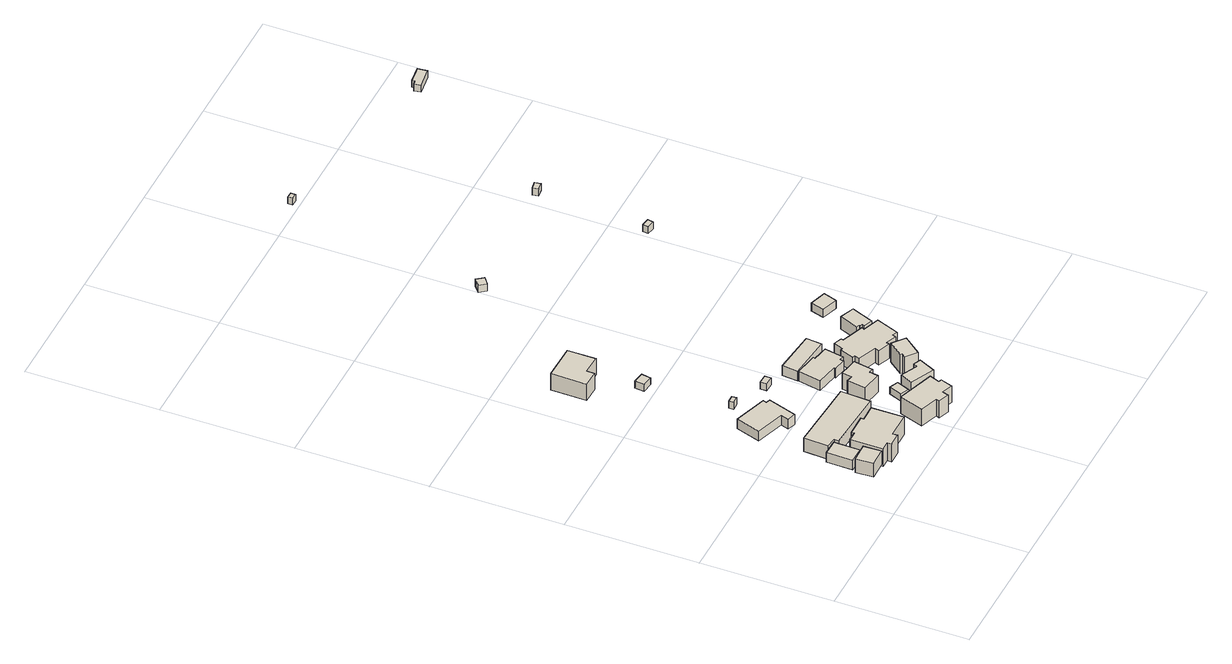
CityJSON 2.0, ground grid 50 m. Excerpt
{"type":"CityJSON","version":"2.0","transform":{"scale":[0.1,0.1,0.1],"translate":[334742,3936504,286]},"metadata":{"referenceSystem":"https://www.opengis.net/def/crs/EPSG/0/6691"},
"CityObjects":{
"building1":{"type":"Building","attributes":{"usage":"411","measuredHeight":7.4,"storeysAboveGround":1,"BuildingIDAttribute.prefecture":"14","BuildingIDAttribute.city":"14151","BuildingDetailAttribute.totalFloorArea":38.6,"BuildingDetailAttribute.buildingFootprintArea":38.6,"BuildingDetailAttribute.buildingStructureType":"601","BuildingDetailAttribute.buildingStructureOrgType":"1","BuildingDetailAttribute.orgUsage":"10","BuildingDetailAttribute.surveyYear":2015,"BuildingLandSlideRiskAttribute.description":"1","BuildingLandSlideRiskAttribute.areaType":"1"},"geometry":[{"type":"Solid","lod":"1","boundaries":[[[[0,1,2,3]],[[2,4,5,3]],[[1,6,4,2]],[[0,7,6,1]],[[3,5,7,0]],[[4,6,7,5]]]]}]},
"building2":{"type":"Building","attributes":{"usage":"411","measuredHeight":4.8,"storeysAboveGround":1,"BuildingIDAttribute.prefecture":"14","BuildingIDAttribute.city":"14151","BuildingDetailAttribute.totalFloorArea":47.26,"BuildingDetailAttribute.buildingFootprintArea":47.26,"BuildingDetailAttribute.buildingStructureType":"601","BuildingDetailAttribute.buildingStructureOrgType":"1","BuildingDetailAttribute.orgUsage":"10","BuildingDetailAttribute.surveyYear":2015,"BuildingLandSlideRiskAttribute.description":"1","BuildingLandSlideRiskAttribute.areaType":"1"},"geometry":[{"type":"Solid","lod":"1","boundaries":[[[[8,9,10,11]],[[10,12,13,11]],[[9,14,12,10]],[[8,15,14,9]],[[11,13,15,8]],[[12,14,15,13]]]]}]},
"building3":{"type":"Building","attributes":{"usage":"411","measuredHeight":10.6,"storeysAboveGround":1,"BuildingIDAttribute.prefecture":"14","BuildingIDAttribute.city":"14151","BuildingDetailAttribute.totalFloorArea":193.45,"BuildingDetailAttribute.buildingFootprintArea":193.45,"BuildingDetailAttribute.buildingStructureType":"601","BuildingDetailAttribute.buildingStructureOrgType":"1","BuildingDetailAttribute.orgUsage":"10","BuildingDetailAttribute.surveyYear":2015,"BuildingLandSlideRiskAttribute.description":"1","BuildingLandSlideRiskAttribute.areaType":"1"},"geometry":[{"type":"Solid","lod":"1","boundaries":[[[[16,17,18,19,20,21,22,23,24,25,26,27]],[[26,28,29,27]],[[25,30,28,26]],[[24,31,30,25]],[[23,32,31,24]],[[22,33,32,23]],[[21,34,33,22]],[[20,35,34,21]],[[19,36,35,20]],[[18,37,36,19]],[[17,38,37,18]],[[16,39,38,17]],[[27,29,39,16]],[[28,30,31,32,33,34,35,36,37,38,39,29]]]]}]},
"building4":{"type":"Building","attributes":{"usage":"411","measuredHeight":5.7,"storeysAboveGround":1,"BuildingIDAttribute.prefecture":"14","BuildingIDAttribute.city":"14151","BuildingDetailAttribute.totalFloorArea":123.12,"BuildingDetailAttribute.buildingFootprintArea":123.12,"BuildingDetailAttribute.buildingStructureType":"601","BuildingDetailAttribute.buildingStructureOrgType":"1","BuildingDetailAttribute.orgUsage":"10","BuildingDetailAttribute.surveyYear":2015,"BuildingLandSlideRiskAttribute.description":"1","BuildingLandSlideRiskAttribute.areaType":"1"},"geometry":[{"type":"Solid","lod":"1","boundaries":[[[[40,41,42,43,44,45,46,47]],[[46,48,49,47]],[[45,50,48,46]],[[44,51,50,45]],[[43,52,51,44]],[[42,53,52,43]],[[41,54,53,42]],[[40,55,54,41]],[[47,49,55,40]],[[48,50,51,52,53,54,55,49]]]]}]},
"building5":{"type":"Building","attributes":{"usage":"441","measuredHeight":6.7,"storeysAboveGround":1,"BuildingIDAttribute.prefecture":"14","BuildingIDAttribute.city":"14151","BuildingDetailAttribute.totalFloorArea":255.24,"BuildingDetailAttribute.buildingFootprintArea":255.24,"BuildingDetailAttribute.buildingStructureType":"601","BuildingDetailAttribute.buildingStructureOrgType":"1","BuildingDetailAttribute.orgUsage":"180","BuildingDetailAttribute.surveyYear":2015,"BuildingLandSlideRiskAttribute.description":"1","BuildingLandSlideRiskAttribute.areaType":"1"},"geometry":[{"type":"Solid","lod":"1","boundaries":[[[[56,57,58,59,60,61]],[[60,62,63,61]],[[59,64,62,60]],[[58,65,64,59]],[[57,66,65,58]],[[56,67,66,57]],[[61,63,67,56]],[[62,64,65,66,67,63]]]]}]},
"building6":{"type":"Building","attributes":{"BuildingIDAttribute.prefecture":"14","BuildingIDAttribute.city":"14151","BuildingDetailAttribute.surveyYear":2015,"BuildingLandSlideRiskAttribute.description":"1","BuildingLandSlideRiskAttribute.areaType":"1"},"geometry":[{"type":"Solid","lod":"1","boundaries":[[[[68,69,70,71]],[[70,72,73,71]],[[69,74,72,70]],[[68,75,74,69]],[[71,73,75,68]],[[72,74,75,73]]]]}]},
"building7":{"type":"Building","attributes":{"BuildingIDAttribute.prefecture":"14","BuildingIDAttribute.city":"14151","BuildingDetailAttribute.surveyYear":2015,"BuildingLandSlideRiskAttribute.description":"1","BuildingLandSlideRiskAttribute.areaType":"1"},"geometry":[{"type":"Solid","lod":"1","boundaries":[[[[76,77,78,79]],[[78,80,81,79]],[[77,82,80,78]],[[76,83,82,77]],[[79,81,83,76]],[[80,82,83,81]]]]}]},
"building8":{"type":"Building","attributes":{"usage":"411","measuredHeight":8.5,"storeysAboveGround":2,"BuildingIDAttribute.prefecture":"14","BuildingIDAttribute.city":"14151","BuildingDetailAttribute.totalFloorArea":272.71,"BuildingDetailAttribute.buildingFootprintArea":136.35,"BuildingDetailAttribute.buildingStructureType":"601","BuildingDetailAttribute.buildingStructureOrgType":"1","BuildingDetailAttribute.orgUsage":"10","BuildingDetailAttribute.surveyYear":2015,"BuildingLandSlideRiskAttribute.description":"1","BuildingLandSlideRiskAttribute.areaType":"1"},"geometry":[{"type":"Solid","lod":"1","boundaries":[[[[84,85,86,87,88,89]],[[88,90,91,89]],[[87,92,90,88]],[[86,93,92,87]],[[85,94,93,86]],[[84,95,94,85]],[[89,91,95,84]],[[90,92,93,94,95,91]]]]}]},
"building9":{"type":"Building","attributes":{"usage":"411","measuredHeight":8.8,"storeysAboveGround":2,"BuildingIDAttribute.prefecture":"14","BuildingIDAttribute.city":"14151","BuildingDetailAttribute.totalFloorArea":257.53,"BuildingDetailAttribute.buildingFootprintArea":128.76,"BuildingDetailAttribute.buildingStructureType":"601","BuildingDetailAttribute.buildingStructureOrgType":"1","BuildingDetailAttribute.orgUsage":"10","BuildingDetailAttribute.surveyYear":2015,"BuildingLandSlideRiskAttribute.description":"1","BuildingLandSlideRiskAttribute.areaType":"1"},"geometry":[{"type":"Solid","lod":"1","boundaries":[[[[96,97,98,99,100,101,102,103,104,105]],[[104,106,107,105]],[[103,108,106,104]],[[102,109,108,103]],[[101,110,109,102]],[[100,111,110,101]],[[99,112,111,100]],[[98,113,112,99]],[[97,114,113,98]],[[96,115,114,97]],[[105,107,115,96]],[[106,108,109,110,111,112,113,114,115,107]]]]}]},
"building10":{"type":"Building","attributes":{"BuildingIDAttribute.prefecture":"14","BuildingIDAttribute.city":"14151","BuildingDetailAttribute.surveyYear":2015,"BuildingLandSlideRiskAttribute.description":"1","BuildingLandSlideRiskAttribute.areaType":"1"},"geometry":[{"type":"Solid","lod":"1","boundaries":[[[[116,117,118,119]],[[118,120,121,119]],[[117,122,120,118]],[[116,123,122,117]],[[119,121,123,116]],[[120,122,123,121]]]]}]},
"building11":{"type":"Building","attributes":{"usage":"451","measuredHeight":3.8,"storeysAboveGround":1,"BuildingIDAttribute.prefecture":"14","BuildingIDAttribute.city":"14151","BuildingDetailAttribute.totalFloorArea":15.07,"BuildingDetailAttribute.buildingFootprintArea":15.07,"BuildingDetailAttribute.buildingStructureType":"601","BuildingDetailAttribute.buildingStructureOrgType":"1","BuildingDetailAttribute.orgUsage":"200","BuildingDetailAttribute.surveyYear":2015,"BuildingLandSlideRiskAttribute.description":"1","BuildingLandSlideRiskAttribute.areaType":"1"},"geometry":[{"type":"Solid","lod":"1","boundaries":[[[[124,125,126,127]],[[126,128,129,127]],[[125,130,128,126]],[[124,131,130,125]],[[127,129,131,124]],[[128,130,131,129]]]]}]},
"building12":{"type":"Building","attributes":{"usage":"411","measuredHeight":8.2,"storeysAboveGround":2,"BuildingIDAttribute.prefecture":"14","BuildingIDAttribute.city":"14151","BuildingDetailAttribute.totalFloorArea":127.77,"BuildingDetailAttribute.buildingFootprintArea":63.89,"BuildingDetailAttribute.buildingStructureType":"601","BuildingDetailAttribute.buildingStructureOrgType":"1","BuildingDetailAttribute.orgUsage":"10","BuildingDetailAttribute.surveyYear":2015,"BuildingLandSlideRiskAttribute.description":"1","BuildingLandSlideRiskAttribute.areaType":"1"},"geometry":[{"type":"Solid","lod":"1","boundaries":[[[[132,133,134,135,136,137,138,139]],[[138,140,141,139]],[[137,142,140,138]],[[136,143,142,137]],[[135,144,143,136]],[[134,145,144,135]],[[133,146,145,134]],[[132,147,146,133]],[[139,141,147,132]],[[140,142,143,144,145,146,147,141]]]]}]},
"building13":{"type":"Building","attributes":{"usage":"411","measuredHeight":5.5,"storeysAboveGround":1,"BuildingIDAttribute.prefecture":"14","BuildingIDAttribute.city":"14151","BuildingDetailAttribute.totalFloorArea":104.27,"BuildingDetailAttribute.buildingFootprintArea":104.27,"BuildingDetailAttribute.buildingStructureType":"601","BuildingDetailAttribute.buildingStructureOrgType":"1","BuildingDetailAttribute.orgUsage":"10","BuildingDetailAttribute.surveyYear":2015,"BuildingLandSlideRiskAttribute.description":"1","BuildingLandSlideRiskAttribute.areaType":"1"},"geometry":[{"type":"Solid","lod":"1","boundaries":[[[[148,149,150,151,152,153,154,155,156,157]],[[156,158,159,157]],[[155,160,158,156]],[[154,161,160,155]],[[153,162,161,154]],[[152,163,162,153]],[[151,164,163,152]],[[150,165,164,151]],[[149,166,165,150]],[[148,167,166,149]],[[157,159,167,148]],[[158,160,161,162,163,164,165,166,167,159]]]]}]},
"building14":{"type":"Building","attributes":{"usage":"451","measuredHeight":10.5,"storeysAboveGround":1,"BuildingIDAttribute.prefecture":"14","BuildingIDAttribute.city":"14151","BuildingDetailAttribute.totalFloorArea":45.48,"BuildingDetailAttribute.buildingFootprintArea":45.48,"BuildingDetailAttribute.buildingStructureType":"601","BuildingDetailAttribute.buildingStructureOrgType":"1","BuildingDetailAttribute.orgUsage":"200","BuildingDetailAttribute.surveyYear":2015,"BuildingLandSlideRiskAttribute.description":"1","BuildingLandSlideRiskAttribute.areaType":"1"},"geometry":[{"type":"Solid","lod":"1","boundaries":[[[[168,169,170,171,172,173]],[[172,174,175,173]],[[171,176,174,172]],[[170,177,176,171]],[[169,178,177,170]],[[168,179,178,169]],[[173,175,179,168]],[[174,176,177,178,179,175]]]]}]},
"building15":{"type":"Building","attributes":{"usage":"411","measuredHeight":5.2,"storeysAboveGround":1,"BuildingIDAttribute.prefecture":"14","BuildingIDAttribute.city":"14151","BuildingDetailAttribute.totalFloorArea":79.05,"BuildingDetailAttribute.buildingFootprintArea":79.05,"BuildingDetailAttribute.buildingStructureType":"601","BuildingDetailAttribute.buildingStructureOrgType":"1","BuildingDetailAttribute.orgUsage":"10","BuildingDetailAttribute.surveyYear":2015,"BuildingLandSlideRiskAttribute.description":"1","BuildingLandSlideRiskAttribute.areaType":"1"},"geometry":[{"type":"Solid","lod":"1","boundaries":[[[[180,181,182,183]],[[182,184,185,183]],[[181,186,184,182]],[[180,187,186,181]],[[183,185,187,180]],[[184,186,187,185]]]]}]},
"building16":{"type":"Building","attributes":{"usage":"411","measuredHeight":9.2,"storeysAboveGround":1,"BuildingIDAttribute.prefecture":"14","BuildingIDAttribute.city":"14151","BuildingDetailAttribute.totalFloorArea":34.16,"BuildingDetailAttribute.buildingFootprintArea":34.16,"BuildingDetailAttribute.buildingStructureType":"601","BuildingDetailAttribute.buildingStructureOrgType":"1","BuildingDetailAttribute.orgUsage":"10","BuildingDetailAttribute.surveyYear":2015,"BuildingLandSlideRiskAttribute.description":"1","BuildingLandSlideRiskAttribute.areaType":"1"},"geometry":[{"type":"Solid","lod":"1","boundaries":[[[[188,189,190,191,192,193]],[[192,194,195,193]],[[191,196,194,192]],[[190,197,196,191]],[[189,198,197,190]],[[188,199,198,189]],[[193,195,199,188]],[[194,196,197,198,199,195]]]]}]},
"building17":{"type":"Building","attributes":{"usage":"411","measuredHeight":8.5,"storeysAboveGround":2,"BuildingIDAttribute.prefecture":"14","BuildingIDAttribute.city":"14151","BuildingDetailAttribute.totalFloorArea":307.25,"BuildingDetailAttribute.buildingFootprintArea":153.62,"BuildingDetailAttribute.buildingStructureType":"601","BuildingDetailAttribute.buildingStructureOrgType":"1","BuildingDetailAttribute.orgUsage":"10","BuildingDetailAttribute.surveyYear":2015,"BuildingLandSlideRiskAttribute.description":"1","BuildingLandSlideRiskAttribute.areaType":"1"},"geometry":[{"type":"Solid","lod":"1","boundaries":[[[[200,201,202,203,204,205,206,207,208,209,210,211,212,213,214,215,216,217]],[[216,218,219,217]],[[215,220,218,216]],[[214,221,220,215]],[[213,222,221,214]],[[212,223,222,213]],[[211,224,223,212]],[[210,225,224,211]],[[209,226,225,210]],[[208,227,226,209]],[[207,228,227,208]],[[206,229,228,207]],[[205,230,229,206]],[[204,231,230,205]],[[203,232,231,204]],[[202,233,232,203]],[[201,234,233,202]],[[200,235,234,201]],[[217,219,235,200]],[[218,220,221,222,223,224,225,226,227,228,229,230,231,232,233,234,235,219]]]]}]},
"building18":{"type":"Building","attributes":{"usage":"411","measuredHeight":6.4,"storeysAboveGround":2,"BuildingIDAttribute.prefecture":"14","BuildingIDAttribute.city":"14151","BuildingDetailAttribute.totalFloorArea":70.6,"BuildingDetailAttribute.buildingFootprintArea":35.3,"BuildingDetailAttribute.buildingStructureType":"601","BuildingDetailAttribute.buildingStructureOrgType":"1","BuildingDetailAttribute.orgUsage":"10","BuildingDetailAttribute.surveyYear":2015,"BuildingLandSlideRiskAttribute.description":"1","BuildingLandSlideRiskAttribute.areaType":"1"},"geometry":[{"type":"Solid","lod":"1","boundaries":[[[[236,237,238,239,240,241,242,243]],[[242,244,245,243]],[[241,246,244,242]],[[240,247,246,241]],[[239,248,247,240]],[[238,249,248,239]],[[237,250,249,238]],[[236,251,250,237]],[[243,245,251,236]],[[244,246,247,248,249,250,251,245]]]]}]},
"building19":{"type":"Building","attributes":{"usage":"411","measuredHeight":3.8,"storeysAboveGround":1,"BuildingIDAttribute.prefecture":"14","BuildingIDAttribute.city":"14151","BuildingDetailAttribute.totalFloorArea":31.39,"BuildingDetailAttribute.buildingFootprintArea":31.39,"BuildingDetailAttribute.buildingStructureType":"601","BuildingDetailAttribute.buildingStructureOrgType":"1","BuildingDetailAttribute.orgUsage":"10","BuildingDetailAttribute.surveyYear":2015,"BuildingLandSlideRiskAttribute.description":"1","BuildingLandSlideRiskAttribute.areaType":"1"},"geometry":[{"type":"Solid","lod":"1","boundaries":[[[[252,253,254,255]],[[254,256,257,255]],[[253,258,256,254]],[[252,259,258,253]],[[255,257,259,252]],[[256,258,259,257]]]]}]},
"building20":{"type":"Building","attributes":{"BuildingIDAttribute.prefecture":"14","BuildingIDAttribute.city":"14151","BuildingDetailAttribute.surveyYear":2015,"BuildingLandSlideRiskAttribute.description":"1","BuildingLandSlideRiskAttribute.areaType":"1"},"geometry":[{"type":"Solid","lod":"1","boundaries":[[[[260,261,262,263]],[[262,264,265,263]],[[261,266,264,262]],[[260,267,266,261]],[[263,265,267,260]],[[264,266,267,265]]]]}]},
"building21":{"type":"Building","attributes":{"BuildingIDAttribute.prefecture":"14","BuildingIDAttribute.city":"14151","BuildingDetailAttribute.surveyYear":2015,"BuildingLandSlideRiskAttribute.description":"1","BuildingLandSlideRiskAttribute.areaType":"1"},"geometry":[{"type":"Solid","lod":"1","boundaries":[[[[268,269,270,271]],[[270,272,273,271]],[[269,274,272,270]],[[268,275,274,269]],[[271,273,275,268]],[[272,274,275,273]]]]}]},
"building22":{"type":"Building","attributes":{"BuildingIDAttribute.prefecture":"14","BuildingIDAttribute.city":"14151","BuildingDetailAttribute.surveyYear":2015},"geometry":[{"type":"Solid","lod":"1","boundaries":[[[[276,277,278,279]],[[278,280,281,279]],[[277,282,280,278]],[[276,283,282,277]],[[279,281,283,276]],[[280,282,283,281]]]]}]},
"building23":{"type":"Building","attributes":{"BuildingIDAttribute.prefecture":"14","BuildingIDAttribute.city":"14151","BuildingDetailAttribute.surveyYear":2015,"BuildingLandSlideRiskAttribute.description":"1","BuildingLandSlideRiskAttribute.areaType":"1"},"geometry":[{"type":"Solid","lod":"1","boundaries":[[[[284,285,286,287]],[[286,288,289,287]],[[285,290,288,286]],[[284,291,290,285]],[[287,289,291,284]],[[288,290,291,289]]]]}]},
"building24":{"type":"Building","attributes":{"BuildingIDAttribute.prefecture":"14","BuildingIDAttribute.city":"14151","BuildingDetailAttribute.surveyYear":2015},"geometry":[{"type":"Solid","lod":"1","boundaries":[[[[292,293,294,295,296,297]],[[296,298,299,297]],[[295,300,298,296]],[[294,301,300,295]],[[293,302,301,294]],[[292,303,302,293]],[[297,299,303,292]],[[298,300,301,302,303,299]]]]}]}
},
"vertices":[
[82,150,135],[85,83,135],[14,80,135],[10,148,135],[14,80,196],[10,148,196],[85,83,196],[82,150,196],
[19,161,136],[20,259,136],[81,258,136],[80,160,136],[81,258,178],[80,160,178],[20,259,178],[19,161,178],
[190,87,111],[190,69,111],[138,69,111],[138,85,111],[104,85,111],[103,208,111],[140,208,111],[140,219,111],[222,220,111],[222,209,111],[286,210,111],[287,88,111],[286,210,189],[287,88,189],[222,209,189],[222,220,189],[140,219,189],[140,208,189],[103,208,189],[104,85,189],[138,85,189],[138,69,189],[190,69,189],[190,87,189],
[202,549,130],[166,440,130],[133,450,130],[143,481,130],[36,516,130],[66,609,130],[191,568,130],[186,554,130],[191,568,173],[186,554,173],[66,609,173],[36,516,173],[143,481,173],[133,450,173],[166,440,173],[202,549,173],
[61,361,118],[337,345,118],[330,232,118],[95,247,118],[96,264,118],[56,267,118],[96,264,177],[56,267,177],[95,247,177],[330,232,177],[337,345,177],[61,361,177],
[182,680,130],[182,662,130],[154,662,130],[154,680,130],[154,662,160],[154,680,160],[182,662,160],[182,680,160],
[129,982,120],[133,1018,120],[176,1012,120],[171,977,120],[176,1012,150],[171,977,150],[133,1018,150],[129,982,150],
[22,1281,108],[157,1279,108],[156,1172,108],[84,1174,108],[83,1145,108],[20,1146,108],[83,1145,180],[20,1146,180],[84,1174,180],[156,1172,180],[157,1279,180],[22,1281,180],
[531,58,102],[515,13,102],[474,27,102],[466,4,102],[425,19,102],[430,32,102],[361,56,102],[393,148,102],[533,100,102],[519,62,102],[533,100,176],[519,62,176],[393,148,176],[361,56,176],[430,32,176],[425,19,176],[466,4,176],[474,27,176],[515,13,176],[531,58,176],
[287,622,132],[323,621,132],[322,596,132],[287,597,132],[322,596,162],[287,597,162],[323,621,162],[287,622,162],
[464,219,110],[497,205,110],[477,156,110],[444,170,110],[477,156,141],[444,170,141],[497,205,141],[464,219,141],
[388,343,114],[411,338,114],[417,376,114],[489,363,114],[476,288,114],[459,291,114],[453,258,114],[376,271,114],[453,258,186],[376,271,186],[459,291,186],[476,288,186],[489,363,186],[417,376,186],[411,338,186],[388,343,186],
[450,413,125],[451,419,125],[368,435,125],[385,523,125],[473,507,125],[471,499,125],[529,488,125],[516,416,125],[499,419,125],[497,405,125],[499,419,168],[497,405,168],[516,416,168],[529,488,168],[471,499,168],[473,507,168],[385,523,168],[368,435,168],[451,419,168],[450,413,168],
[571,167,70],[578,182,70],[606,169,70],[576,107,70],[486,150,70],[508,197,70],[486,150,168],[508,197,168],[576,107,168],[606,169,168],[578,182,168],[571,167,168],
[390,585,125],[555,569,125],[549,510,125],[384,525,125],[549,510,168],[384,525,168],[555,569,168],[390,585,168],
[627,253,64],[669,306,64],[715,269,64],[660,201,64],[621,233,64],[633,248,64],[621,233,148],[633,248,148],[660,201,148],[715,269,148],[669,306,148],[627,253,148],
[700,312,95],[695,300,95],[655,315,95],[651,304,95],[604,322,95],[611,339,95],[540,366,95],[548,386,95],[537,389,95],[557,443,95],[566,440,95],[579,477,95],[611,465,95],[608,456,95],[693,424,95],[689,414,95],[752,391,95],[719,305,95],[752,391,158],[719,305,158],[689,414,158],[693,424,158],[608,456,158],[611,465,158],[579,477,158],[566,440,158],[557,443,158],[537,389,158],[548,386,158],[540,366,158],[611,339,158],[604,322,158],[651,304,158],[655,315,158],[695,300,158],[700,312,158],
[697,425,112],[687,428,112],[689,433,112],[679,437,112],[707,508,112],[761,487,112],[728,403,112],[694,415,112],[728,403,168],[694,415,168],[761,487,168],[707,508,168],[679,437,168],[689,433,168],[687,428,168],[697,425,168],
[736,586,115],[752,637,115],[815,617,115],[798,566,115],[815,617,150],[798,566,150],[752,637,150],[736,586,150],
[416,1724,86],[444,1746,86],[464,1720,86],[436,1698,86],[464,1720,116],[436,1698,116],[444,1746,116],[416,1724,116],
[933,1322,85],[937,1344,85],[968,1338,85],[964,1316,85],[968,1338,115],[964,1316,115],[937,1344,115],[933,1322,115],
[640,2517,55],[640,2499,55],[618,2500,55],[618,2518,55],[618,2500,85],[618,2518,85],[640,2499,85],[640,2517,85],
[1008,1776,71],[1011,1753,71],[981,1748,71],[977,1771,71],[981,1748,101],[977,1771,101],[1011,1753,101],[1008,1776,101],
[1391,2365,6],[1387,2391,6],[1403,2393,6],[1402,2404,6],[1466,2412,6],[1471,2375,6],[1466,2412,36],[1471,2375,36],[1402,2404,36],[1403,2393,36],[1387,2391,36],[1391,2365,36]
]}
